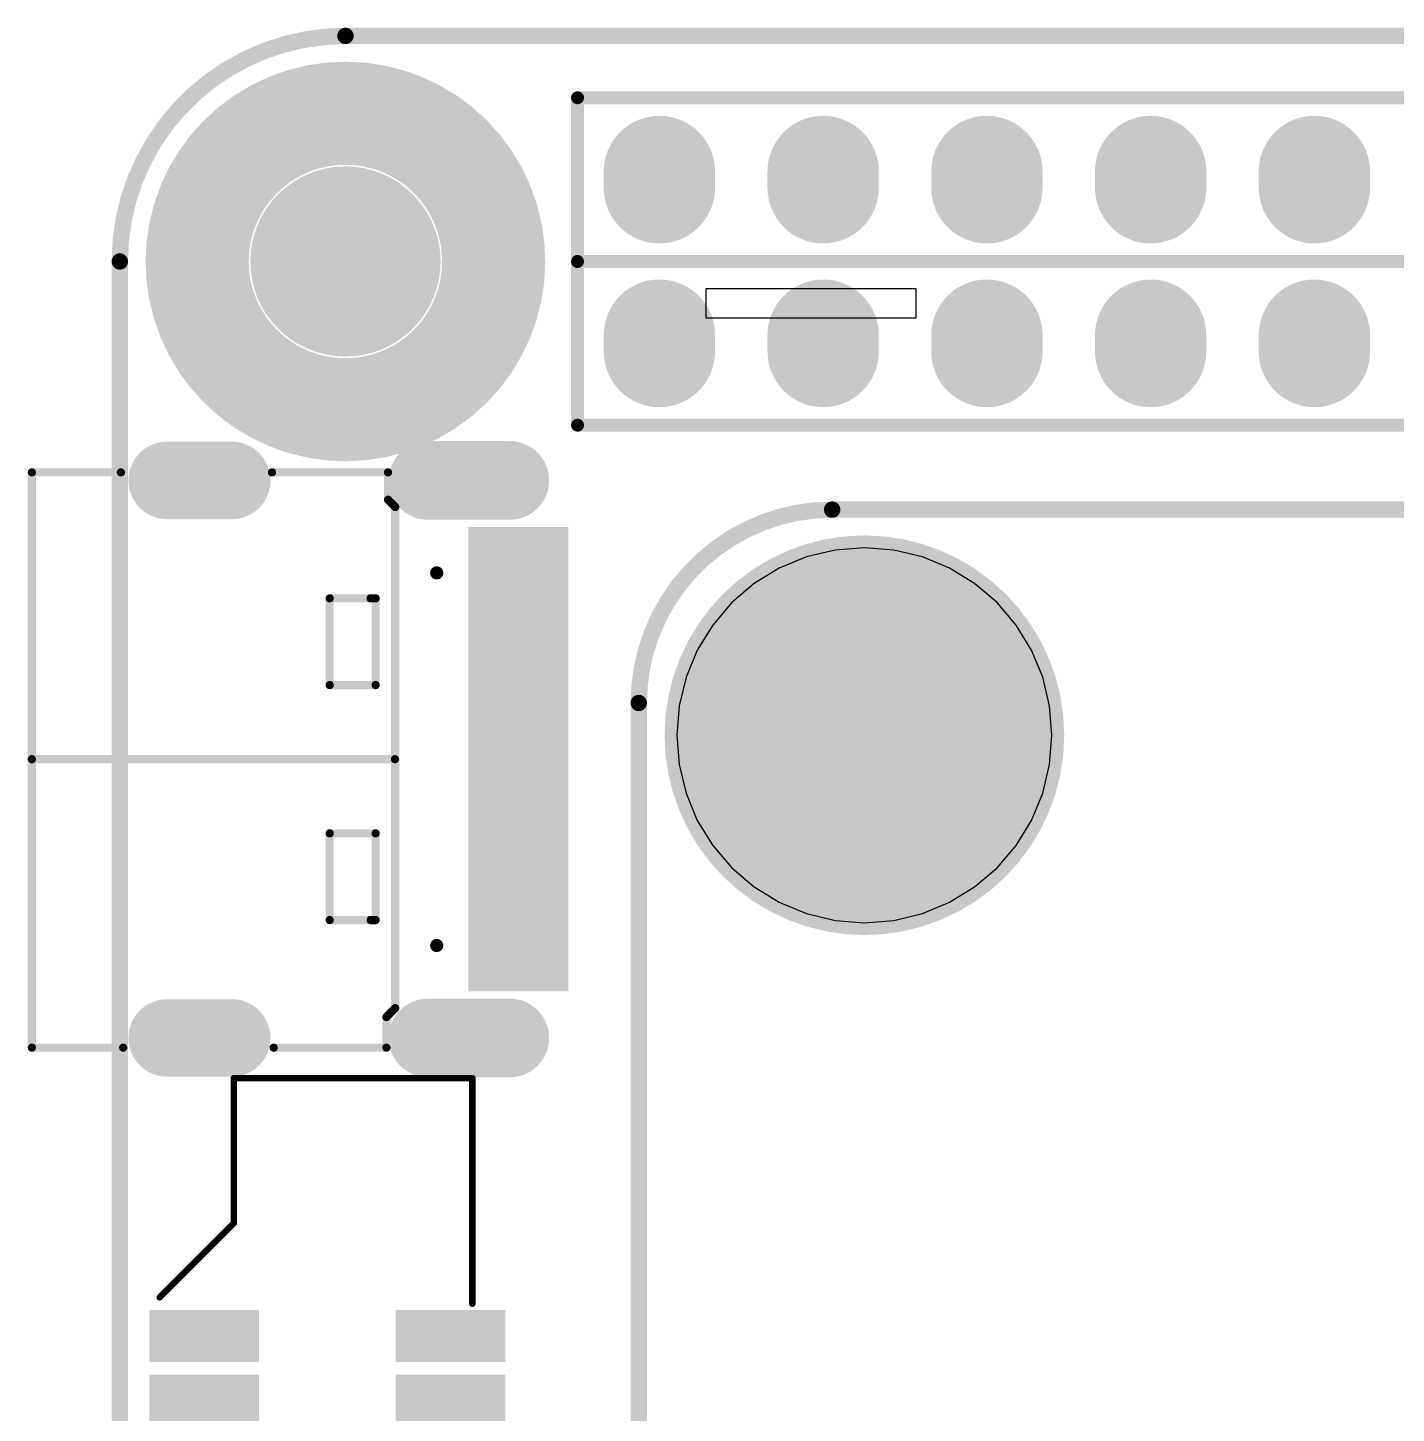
# Model space of a CAD drawing. Header units: millimetres. Extents: x 358.1 to 446.9, y 224.6 to 280.8.
# Drawn here: x 358.11 to 379.33, y 259.31 to 280.81 of the extents above; entities that cross this region are included whole.
import ezdxf

# ---------------------------------------------------------------- set-up
doc = ezdxf.new("R2010")
doc.units = ezdxf.units.MM
for name, color, linetype in [('BottomLayer', 5, 'Continuous'), ('BottomOverlay', 54, 'Continuous'), ('BottomSolder', 6, 'Continuous'), ('KeepOutLayer', 6, 'Continuous'), ('MidLayer1', 16, 'Continuous'), ('MidLayer2', 76, 'Continuous'), ('MidLayer3', 90, 'Continuous'), ('MidLayer4', 156, 'Continuous'), ('MultiLayer', 9, 'Continuous'), ('TopLayer', 1, 'Continuous'), ('TopOverlay', 2, 'Continuous'), ('TopPaste', 8, 'Continuous'), ('TopSolder', 216, 'Continuous')]:
    doc.layers.add(name, color=color, linetype=linetype)

# ---------------------------------------------------------------- blocks, each defined once
blk = doc.blocks.new('FFC1_0_SMT_15P_1')
at = {"layer": 'TopLayer'}
for points in [[(5.7, 1.16), (6.3, 1.16), (5.7, 2.66), (6.3, 2.66)], [(6.7, 1.16), (7.3, 1.16), (6.7, 2.66), (7.3, 2.66)], [(5.7, -2.66), (6.3, -2.66), (5.7, -1.16), (6.3, -1.16)], [(6.7, -2.66), (7.3, -2.66), (6.7, -1.16), (7.3, -1.16)]]:
    blk.add_solid(points, dxfattribs=at)
at = {"layer": 'TopOverlay', "const_width": 0.1}
for points in [[(7.6, 2.6), (8.75, 1.45)], [(8.75, 1.45), (11, 1.45)], [(11, 1.45), (11, -2.25)], [(7.5, -2.25), (11, -2.25)]]:
    blk.add_lwpolyline(points, dxfattribs=at)
at = {"layer": 'TopOverlay', "const_width": 0.05}
for points in [[(7.575, 2.6, 1), (7.625, 2.6, 1)], [(8.725, 1.45, 1), (8.775, 1.45, 1)], [(8.725, 1.45, 1), (8.775, 1.45, 1)], [(10.975, 1.45, 1), (11.025, 1.45, 1)], [(10.975, 1.45, 1), (11.025, 1.45, 1)], [(7.475, -2.25, 1), (7.525, -2.25, 1)], [(10.975, -2.25, 1), (11.025, -2.25, 1)], [(10.975, -2.25, 1), (11.025, -2.25, 1)]]:
    blk.add_lwpolyline(points, format="xyb", close=True, dxfattribs=at)
at = {"layer": 'TopPaste'}
for points in [[(5.7, 1.16), (6.3, 1.16), (5.7, 2.66), (6.3, 2.66)], [(6.7, 1.16), (7.3, 1.16), (6.7, 2.66), (7.3, 2.66)], [(5.7, -2.66), (6.3, -2.66), (5.7, -1.16), (6.3, -1.16)], [(6.7, -2.66), (7.3, -2.66), (6.7, -1.16), (7.3, -1.16)]]:
    blk.add_solid(points, dxfattribs=at)
at = {"layer": 'TopSolder'}
for points in [[(5.598, 1.058), (6.402, 1.058), (5.598, 2.762), (6.402, 2.762)], [(6.598, 1.058), (7.402, 1.058), (6.598, 2.762), (7.402, 2.762)], [(5.598, -2.762), (6.402, -2.762), (5.598, -1.058), (6.402, -1.058)], [(6.598, -2.762), (7.402, -2.762), (6.598, -1.058), (7.402, -1.058)]]:
    blk.add_solid(points, dxfattribs=at)
blk = doc.blocks.new('H______20X2_6')
at = {"layer": 'BottomLayer', "const_width": 1.524}
for points in [[(-1.397, -13.97), (-1.143, -13.97)], [(1.143, -13.97), (1.397, -13.97)], [(-1.397, -16.51), (-1.143, -16.51)], [(1.143, -16.51), (1.397, -16.51)], [(-1.397, -19.05), (-1.143, -19.05)], [(1.143, -19.05), (1.397, -19.05)], [(-1.397, -21.59), (-1.143, -21.59)], [(1.143, -21.59), (1.397, -21.59)], [(-1.397, -24.13), (-1.143, -24.13)], [(1.143, -24.13), (1.397, -24.13)]]:
    blk.add_lwpolyline(points, dxfattribs=at)
at = {"layer": 'BottomLayer', "const_width": 0.762}
for points in [[(-1.778, -13.97, 1), (-1.016, -13.97, 1)], [(-1.524, -13.97, 1), (-0.762, -13.97, 1)], [(0.762, -13.97, 1), (1.524, -13.97, 1)], [(1.016, -13.97, 1), (1.778, -13.97, 1)], [(-1.778, -16.51, 1), (-1.016, -16.51, 1)], [(-1.524, -16.51, 1), (-0.762, -16.51, 1)], [(0.762, -16.51, 1), (1.524, -16.51, 1)], [(1.016, -16.51, 1), (1.778, -16.51, 1)], [(-1.778, -19.05, 1), (-1.016, -19.05, 1)], [(-1.524, -19.05, 1), (-0.762, -19.05, 1)], [(0.762, -19.05, 1), (1.524, -19.05, 1)], [(1.016, -19.05, 1), (1.778, -19.05, 1)], [(-1.778, -21.59, 1), (-1.016, -21.59, 1)], [(-1.524, -21.59, 1), (-0.762, -21.59, 1)], [(0.762, -21.59, 1), (1.524, -21.59, 1)], [(1.016, -21.59, 1), (1.778, -21.59, 1)], [(-1.778, -24.13, 1), (-1.016, -24.13, 1)], [(-1.524, -24.13, 1), (-0.762, -24.13, 1)], [(0.762, -24.13, 1), (1.524, -24.13, 1)], [(1.016, -24.13, 1), (1.778, -24.13, 1)]]:
    blk.add_lwpolyline(points, format="xyb", close=True, dxfattribs=at)
at = {"layer": 'BottomSolder', "const_width": 1.7272}
for points in [[(-1.397, -13.97), (-1.143, -13.97)], [(1.143, -13.97), (1.397, -13.97)], [(-1.397, -16.51), (-1.143, -16.51)], [(1.143, -16.51), (1.397, -16.51)], [(-1.397, -19.05), (-1.143, -19.05)], [(1.143, -19.05), (1.397, -19.05)], [(-1.397, -21.59), (-1.143, -21.59)], [(1.143, -21.59), (1.397, -21.59)], [(-1.397, -24.13), (-1.143, -24.13)], [(1.143, -24.13), (1.397, -24.13)]]:
    blk.add_lwpolyline(points, dxfattribs=at)
at = {"layer": 'BottomSolder', "const_width": 0.8636}
for points in [[(-1.8288, -13.97, 1), (-0.9652, -13.97, 1)], [(-1.5748, -13.97, 1), (-0.7112, -13.97, 1)], [(0.7112, -13.97, 1), (1.5748, -13.97, 1)], [(0.9652, -13.97, 1), (1.8288, -13.97, 1)], [(-1.8288, -16.51, 1), (-0.9652, -16.51, 1)], [(-1.5748, -16.51, 1), (-0.7112, -16.51, 1)], [(0.7112, -16.51, 1), (1.5748, -16.51, 1)], [(0.9652, -16.51, 1), (1.8288, -16.51, 1)], [(-1.8288, -19.05, 1), (-0.9652, -19.05, 1)], [(-1.5748, -19.05, 1), (-0.7112, -19.05, 1)], [(0.7112, -19.05, 1), (1.5748, -19.05, 1)], [(0.9652, -19.05, 1), (1.8288, -19.05, 1)], [(-1.8288, -21.59, 1), (-0.9652, -21.59, 1)], [(-1.5748, -21.59, 1), (-0.7112, -21.59, 1)], [(0.7112, -21.59, 1), (1.5748, -21.59, 1)], [(0.9652, -21.59, 1), (1.8288, -21.59, 1)], [(-1.8288, -24.13, 1), (-0.9652, -24.13, 1)], [(-1.5748, -24.13, 1), (-0.7112, -24.13, 1)], [(0.7112, -24.13, 1), (1.5748, -24.13, 1)], [(0.9652, -24.13, 1), (1.8288, -24.13, 1)]]:
    blk.add_lwpolyline(points, format="xyb", close=True, dxfattribs=at)
at = {"layer": 'MidLayer1', "const_width": 1.524}
for points in [[(-1.397, -13.97), (-1.143, -13.97)], [(1.143, -13.97), (1.397, -13.97)], [(-1.397, -16.51), (-1.143, -16.51)], [(1.143, -16.51), (1.397, -16.51)], [(-1.397, -19.05), (-1.143, -19.05)], [(1.143, -19.05), (1.397, -19.05)], [(-1.397, -21.59), (-1.143, -21.59)], [(1.143, -21.59), (1.397, -21.59)], [(-1.397, -24.13), (-1.143, -24.13)], [(1.143, -24.13), (1.397, -24.13)]]:
    blk.add_lwpolyline(points, dxfattribs=at)
at = {"layer": 'MidLayer1', "const_width": 0.762}
for points in [[(-1.778, -13.97, 1), (-1.016, -13.97, 1)], [(-1.524, -13.97, 1), (-0.762, -13.97, 1)], [(0.762, -13.97, 1), (1.524, -13.97, 1)], [(1.016, -13.97, 1), (1.778, -13.97, 1)], [(-1.778, -16.51, 1), (-1.016, -16.51, 1)], [(-1.524, -16.51, 1), (-0.762, -16.51, 1)], [(0.762, -16.51, 1), (1.524, -16.51, 1)], [(1.016, -16.51, 1), (1.778, -16.51, 1)], [(-1.778, -19.05, 1), (-1.016, -19.05, 1)], [(-1.524, -19.05, 1), (-0.762, -19.05, 1)], [(0.762, -19.05, 1), (1.524, -19.05, 1)], [(1.016, -19.05, 1), (1.778, -19.05, 1)], [(-1.778, -21.59, 1), (-1.016, -21.59, 1)], [(-1.524, -21.59, 1), (-0.762, -21.59, 1)], [(0.762, -21.59, 1), (1.524, -21.59, 1)], [(1.016, -21.59, 1), (1.778, -21.59, 1)], [(-1.778, -24.13, 1), (-1.016, -24.13, 1)], [(-1.524, -24.13, 1), (-0.762, -24.13, 1)], [(0.762, -24.13, 1), (1.524, -24.13, 1)], [(1.016, -24.13, 1), (1.778, -24.13, 1)]]:
    blk.add_lwpolyline(points, format="xyb", close=True, dxfattribs=at)
at = {"layer": 'MidLayer2', "const_width": 1.524}
for points in [[(-1.397, -13.97), (-1.143, -13.97)], [(1.143, -13.97), (1.397, -13.97)], [(-1.397, -16.51), (-1.143, -16.51)], [(1.143, -16.51), (1.397, -16.51)], [(-1.397, -19.05), (-1.143, -19.05)], [(1.143, -19.05), (1.397, -19.05)], [(-1.397, -21.59), (-1.143, -21.59)], [(1.143, -21.59), (1.397, -21.59)], [(-1.397, -24.13), (-1.143, -24.13)], [(1.143, -24.13), (1.397, -24.13)]]:
    blk.add_lwpolyline(points, dxfattribs=at)
at = {"layer": 'MidLayer2', "const_width": 0.762}
for points in [[(-1.778, -13.97, 1), (-1.016, -13.97, 1)], [(-1.524, -13.97, 1), (-0.762, -13.97, 1)], [(0.762, -13.97, 1), (1.524, -13.97, 1)], [(1.016, -13.97, 1), (1.778, -13.97, 1)], [(-1.778, -16.51, 1), (-1.016, -16.51, 1)], [(-1.524, -16.51, 1), (-0.762, -16.51, 1)], [(0.762, -16.51, 1), (1.524, -16.51, 1)], [(1.016, -16.51, 1), (1.778, -16.51, 1)], [(-1.778, -19.05, 1), (-1.016, -19.05, 1)], [(-1.524, -19.05, 1), (-0.762, -19.05, 1)], [(0.762, -19.05, 1), (1.524, -19.05, 1)], [(1.016, -19.05, 1), (1.778, -19.05, 1)], [(-1.778, -21.59, 1), (-1.016, -21.59, 1)], [(-1.524, -21.59, 1), (-0.762, -21.59, 1)], [(0.762, -21.59, 1), (1.524, -21.59, 1)], [(1.016, -21.59, 1), (1.778, -21.59, 1)], [(-1.778, -24.13, 1), (-1.016, -24.13, 1)], [(-1.524, -24.13, 1), (-0.762, -24.13, 1)], [(0.762, -24.13, 1), (1.524, -24.13, 1)], [(1.016, -24.13, 1), (1.778, -24.13, 1)]]:
    blk.add_lwpolyline(points, format="xyb", close=True, dxfattribs=at)
at = {"layer": 'MidLayer3', "const_width": 1.524}
for points in [[(-1.397, -13.97), (-1.143, -13.97)], [(1.143, -13.97), (1.397, -13.97)], [(-1.397, -16.51), (-1.143, -16.51)], [(1.143, -16.51), (1.397, -16.51)], [(-1.397, -19.05), (-1.143, -19.05)], [(1.143, -19.05), (1.397, -19.05)], [(-1.397, -21.59), (-1.143, -21.59)], [(1.143, -21.59), (1.397, -21.59)], [(-1.397, -24.13), (-1.143, -24.13)], [(1.143, -24.13), (1.397, -24.13)]]:
    blk.add_lwpolyline(points, dxfattribs=at)
at = {"layer": 'MidLayer3', "const_width": 0.762}
for points in [[(-1.778, -13.97, 1), (-1.016, -13.97, 1)], [(-1.524, -13.97, 1), (-0.762, -13.97, 1)], [(0.762, -13.97, 1), (1.524, -13.97, 1)], [(1.016, -13.97, 1), (1.778, -13.97, 1)], [(-1.778, -16.51, 1), (-1.016, -16.51, 1)], [(-1.524, -16.51, 1), (-0.762, -16.51, 1)], [(0.762, -16.51, 1), (1.524, -16.51, 1)], [(1.016, -16.51, 1), (1.778, -16.51, 1)], [(-1.778, -19.05, 1), (-1.016, -19.05, 1)], [(-1.524, -19.05, 1), (-0.762, -19.05, 1)], [(0.762, -19.05, 1), (1.524, -19.05, 1)], [(1.016, -19.05, 1), (1.778, -19.05, 1)], [(-1.778, -21.59, 1), (-1.016, -21.59, 1)], [(-1.524, -21.59, 1), (-0.762, -21.59, 1)], [(0.762, -21.59, 1), (1.524, -21.59, 1)], [(1.016, -21.59, 1), (1.778, -21.59, 1)], [(-1.778, -24.13, 1), (-1.016, -24.13, 1)], [(-1.524, -24.13, 1), (-0.762, -24.13, 1)], [(0.762, -24.13, 1), (1.524, -24.13, 1)], [(1.016, -24.13, 1), (1.778, -24.13, 1)]]:
    blk.add_lwpolyline(points, format="xyb", close=True, dxfattribs=at)
at = {"layer": 'MidLayer4', "const_width": 1.524}
for points in [[(-1.397, -13.97), (-1.143, -13.97)], [(1.143, -13.97), (1.397, -13.97)], [(-1.397, -16.51), (-1.143, -16.51)], [(1.143, -16.51), (1.397, -16.51)], [(-1.397, -19.05), (-1.143, -19.05)], [(1.143, -19.05), (1.397, -19.05)], [(-1.397, -21.59), (-1.143, -21.59)], [(1.143, -21.59), (1.397, -21.59)], [(-1.397, -24.13), (-1.143, -24.13)], [(1.143, -24.13), (1.397, -24.13)]]:
    blk.add_lwpolyline(points, dxfattribs=at)
at = {"layer": 'MidLayer4', "const_width": 0.762}
for points in [[(-1.778, -13.97, 1), (-1.016, -13.97, 1)], [(-1.524, -13.97, 1), (-0.762, -13.97, 1)], [(0.762, -13.97, 1), (1.524, -13.97, 1)], [(1.016, -13.97, 1), (1.778, -13.97, 1)], [(-1.778, -16.51, 1), (-1.016, -16.51, 1)], [(-1.524, -16.51, 1), (-0.762, -16.51, 1)], [(0.762, -16.51, 1), (1.524, -16.51, 1)], [(1.016, -16.51, 1), (1.778, -16.51, 1)], [(-1.778, -19.05, 1), (-1.016, -19.05, 1)], [(-1.524, -19.05, 1), (-0.762, -19.05, 1)], [(0.762, -19.05, 1), (1.524, -19.05, 1)], [(1.016, -19.05, 1), (1.778, -19.05, 1)], [(-1.778, -21.59, 1), (-1.016, -21.59, 1)], [(-1.524, -21.59, 1), (-0.762, -21.59, 1)], [(0.762, -21.59, 1), (1.524, -21.59, 1)], [(1.016, -21.59, 1), (1.778, -21.59, 1)], [(-1.778, -24.13, 1), (-1.016, -24.13, 1)], [(-1.524, -24.13, 1), (-0.762, -24.13, 1)], [(0.762, -24.13, 1), (1.524, -24.13, 1)], [(1.016, -24.13, 1), (1.778, -24.13, 1)]]:
    blk.add_lwpolyline(points, format="xyb", close=True, dxfattribs=at)
at = {"layer": 'MultiLayer', "const_width": 1.524}
for points in [[(-1.397, -13.97), (-1.143, -13.97)], [(1.143, -13.97), (1.397, -13.97)], [(-1.397, -16.51), (-1.143, -16.51)], [(1.143, -16.51), (1.397, -16.51)], [(-1.397, -19.05), (-1.143, -19.05)], [(1.143, -19.05), (1.397, -19.05)], [(-1.397, -21.59), (-1.143, -21.59)], [(1.143, -21.59), (1.397, -21.59)], [(-1.397, -24.13), (-1.143, -24.13)], [(1.143, -24.13), (1.397, -24.13)]]:
    blk.add_lwpolyline(points, dxfattribs=at)
at = {"layer": 'MultiLayer', "const_width": 0.762}
for points in [[(-1.778, -13.97, 1), (-1.016, -13.97, 1)], [(-1.524, -13.97, 1), (-0.762, -13.97, 1)], [(0.762, -13.97, 1), (1.524, -13.97, 1)], [(1.016, -13.97, 1), (1.778, -13.97, 1)], [(-1.778, -16.51, 1), (-1.016, -16.51, 1)], [(-1.524, -16.51, 1), (-0.762, -16.51, 1)], [(0.762, -16.51, 1), (1.524, -16.51, 1)], [(1.016, -16.51, 1), (1.778, -16.51, 1)], [(-1.778, -19.05, 1), (-1.016, -19.05, 1)], [(-1.524, -19.05, 1), (-0.762, -19.05, 1)], [(0.762, -19.05, 1), (1.524, -19.05, 1)], [(1.016, -19.05, 1), (1.778, -19.05, 1)], [(-1.778, -21.59, 1), (-1.016, -21.59, 1)], [(-1.524, -21.59, 1), (-0.762, -21.59, 1)], [(0.762, -21.59, 1), (1.524, -21.59, 1)], [(1.016, -21.59, 1), (1.778, -21.59, 1)], [(-1.778, -24.13, 1), (-1.016, -24.13, 1)], [(-1.524, -24.13, 1), (-0.762, -24.13, 1)], [(0.762, -24.13, 1), (1.524, -24.13, 1)], [(1.016, -24.13, 1), (1.778, -24.13, 1)]]:
    blk.add_lwpolyline(points, format="xyb", close=True, dxfattribs=at)
at = {"layer": 'TopLayer', "const_width": 1.524}
for points in [[(-1.397, -13.97), (-1.143, -13.97)], [(1.143, -13.97), (1.397, -13.97)], [(-1.397, -16.51), (-1.143, -16.51)], [(1.143, -16.51), (1.397, -16.51)], [(-1.397, -19.05), (-1.143, -19.05)], [(1.143, -19.05), (1.397, -19.05)], [(-1.397, -21.59), (-1.143, -21.59)], [(1.143, -21.59), (1.397, -21.59)], [(-1.397, -24.13), (-1.143, -24.13)], [(1.143, -24.13), (1.397, -24.13)]]:
    blk.add_lwpolyline(points, dxfattribs=at)
at = {"layer": 'TopLayer', "const_width": 0.762}
for points in [[(-1.778, -13.97, 1), (-1.016, -13.97, 1)], [(-1.524, -13.97, 1), (-0.762, -13.97, 1)], [(0.762, -13.97, 1), (1.524, -13.97, 1)], [(1.016, -13.97, 1), (1.778, -13.97, 1)], [(-1.778, -16.51, 1), (-1.016, -16.51, 1)], [(-1.524, -16.51, 1), (-0.762, -16.51, 1)], [(0.762, -16.51, 1), (1.524, -16.51, 1)], [(1.016, -16.51, 1), (1.778, -16.51, 1)], [(-1.778, -19.05, 1), (-1.016, -19.05, 1)], [(-1.524, -19.05, 1), (-0.762, -19.05, 1)], [(0.762, -19.05, 1), (1.524, -19.05, 1)], [(1.016, -19.05, 1), (1.778, -19.05, 1)], [(-1.778, -21.59, 1), (-1.016, -21.59, 1)], [(-1.524, -21.59, 1), (-0.762, -21.59, 1)], [(0.762, -21.59, 1), (1.524, -21.59, 1)], [(1.016, -21.59, 1), (1.778, -21.59, 1)], [(-1.778, -24.13, 1), (-1.016, -24.13, 1)], [(-1.524, -24.13, 1), (-0.762, -24.13, 1)], [(0.762, -24.13, 1), (1.524, -24.13, 1)], [(1.016, -24.13, 1), (1.778, -24.13, 1)]]:
    blk.add_lwpolyline(points, format="xyb", close=True, dxfattribs=at)
at = {"layer": 'TopOverlay', "const_width": 0.2}
for points in [[(-2.54, 25.4), (-2.54, -25.4)], [(0, 25.4), (0, -25.4)], [(2.54, 25.4), (2.54, -25.4)], [(-2.54, -25.4), (0, -25.4)], [(0, -25.4), (2.54, -25.4)]]:
    blk.add_lwpolyline(points, dxfattribs=at)
at = {"layer": 'TopOverlay', "const_width": 0.1}
for points in [[(-2.59, -25.4, 1), (-2.49, -25.4, 1)], [(-2.59, -25.4, 1), (-2.49, -25.4, 1)], [(-0.05, -25.4, 1), (0.05, -25.4, 1)], [(-0.05, -25.4, 1), (0.05, -25.4, 1)], [(-0.05, -25.4, 1), (0.05, -25.4, 1)], [(2.49, -25.4, 1), (2.59, -25.4, 1)], [(2.49, -25.4, 1), (2.59, -25.4, 1)]]:
    blk.add_lwpolyline(points, format="xyb", close=True, dxfattribs=at)
at = {"layer": 'TopSolder', "const_width": 1.7272}
for points in [[(-1.397, -13.97), (-1.143, -13.97)], [(1.143, -13.97), (1.397, -13.97)], [(-1.397, -16.51), (-1.143, -16.51)], [(1.143, -16.51), (1.397, -16.51)], [(-1.397, -19.05), (-1.143, -19.05)], [(1.143, -19.05), (1.397, -19.05)], [(-1.397, -21.59), (-1.143, -21.59)], [(1.143, -21.59), (1.397, -21.59)], [(-1.397, -24.13), (-1.143, -24.13)], [(1.143, -24.13), (1.397, -24.13)]]:
    blk.add_lwpolyline(points, dxfattribs=at)
at = {"layer": 'TopSolder', "const_width": 0.8636}
for points in [[(-1.8288, -13.97, 1), (-0.9652, -13.97, 1)], [(-1.5748, -13.97, 1), (-0.7112, -13.97, 1)], [(0.7112, -13.97, 1), (1.5748, -13.97, 1)], [(0.9652, -13.97, 1), (1.8288, -13.97, 1)], [(-1.8288, -16.51, 1), (-0.9652, -16.51, 1)], [(-1.5748, -16.51, 1), (-0.7112, -16.51, 1)], [(0.7112, -16.51, 1), (1.5748, -16.51, 1)], [(0.9652, -16.51, 1), (1.8288, -16.51, 1)], [(-1.8288, -19.05, 1), (-0.9652, -19.05, 1)], [(-1.5748, -19.05, 1), (-0.7112, -19.05, 1)], [(0.7112, -19.05, 1), (1.5748, -19.05, 1)], [(0.9652, -19.05, 1), (1.8288, -19.05, 1)], [(-1.8288, -21.59, 1), (-0.9652, -21.59, 1)], [(-1.5748, -21.59, 1), (-0.7112, -21.59, 1)], [(0.7112, -21.59, 1), (1.5748, -21.59, 1)], [(0.9652, -21.59, 1), (1.8288, -21.59, 1)], [(-1.8288, -24.13, 1), (-0.9652, -24.13, 1)], [(-1.5748, -24.13, 1), (-0.7112, -24.13, 1)], [(0.7112, -24.13, 1), (1.5748, -24.13, 1)], [(0.9652, -24.13, 1), (1.8288, -24.13, 1)]]:
    blk.add_lwpolyline(points, format="xyb", close=True, dxfattribs=at)
blk = doc.blocks.new('USB_TYPE_C_16PIN_A_7')
at = {"layer": 'BottomLayer'}
for points, const_width in [([(-4.325, 2.342), (-4.325, 1.072)], 1.016), ([(4.325, 2.342), (4.325, 1.072)], 1.016), ([(-4.325, -1.972), (-4.325, -2.972)], 1), ([(4.325, -1.972), (4.325, -2.972)], 1)]:
    blk.add_lwpolyline(points, dxfattribs=dict(at, const_width=const_width))
for points, const_width in [([(-4.579, 2.342, 1), (-4.071, 2.342, 1)], 0.508), ([(4.071, 2.342, 1), (4.579, 2.342, 1)], 0.508), ([(-4.579, 1.072, 1), (-4.071, 1.072, 1)], 0.508), ([(4.071, 1.072, 1), (4.579, 1.072, 1)], 0.508), ([(-4.575, -1.972, 1), (-4.075, -1.972, 1)], 0.5), ([(4.075, -1.972, 1), (4.575, -1.972, 1)], 0.5), ([(-4.575, -2.972, 1), (-4.075, -2.972, 1)], 0.5), ([(4.075, -2.972, 1), (4.575, -2.972, 1)], 0.5)]:
    blk.add_lwpolyline(points, format="xyb", close=True, dxfattribs=dict(at, const_width=const_width))
at = {"layer": 'BottomSolder'}
for points, const_width in [([(-4.325, 2.342), (-4.325, 1.072)], 1.219), ([(4.325, 2.342), (4.325, 1.072)], 1.219), ([(-4.325, -1.972), (-4.325, -2.972)], 1.203), ([(4.325, -1.972), (4.325, -2.972)], 1.203)]:
    blk.add_lwpolyline(points, dxfattribs=dict(at, const_width=const_width))
for points, const_width in [([(-4.63, 2.342, 1), (-4.02, 2.342, 1)], 0.61), ([(4.02, 2.342, 1), (4.63, 2.342, 1)], 0.61), ([(-4.63, 1.072, 1), (-4.02, 1.072, 1)], 0.61), ([(4.02, 1.072, 1), (4.63, 1.072, 1)], 0.61), ([(-2.941, 1.208, 1), (-2.839, 1.208, 1)], 0.102), ([(2.839, 1.208, 1), (2.941, 1.208, 1)], 0.102), ([(-4.626, -1.972, 1), (-4.024, -1.972, 1)], 0.602), ([(4.024, -1.972, 1), (4.626, -1.972, 1)], 0.602), ([(-4.626, -2.972, 1), (-4.024, -2.972, 1)], 0.602), ([(4.024, -2.972, 1), (4.626, -2.972, 1)], 0.602)]:
    blk.add_lwpolyline(points, format="xyb", close=True, dxfattribs=dict(at, const_width=const_width))
at = {"layer": 'MidLayer1'}
for points, const_width in [([(-4.325, 2.342), (-4.325, 1.072)], 1.016), ([(4.325, 2.342), (4.325, 1.072)], 1.016), ([(-4.325, -1.972), (-4.325, -2.972)], 1), ([(4.325, -1.972), (4.325, -2.972)], 1)]:
    blk.add_lwpolyline(points, dxfattribs=dict(at, const_width=const_width))
for points, const_width in [([(-4.579, 2.342, 1), (-4.071, 2.342, 1)], 0.508), ([(4.071, 2.342, 1), (4.579, 2.342, 1)], 0.508), ([(-4.579, 1.072, 1), (-4.071, 1.072, 1)], 0.508), ([(4.071, 1.072, 1), (4.579, 1.072, 1)], 0.508), ([(-4.575, -1.972, 1), (-4.075, -1.972, 1)], 0.5), ([(4.075, -1.972, 1), (4.575, -1.972, 1)], 0.5), ([(-4.575, -2.972, 1), (-4.075, -2.972, 1)], 0.5), ([(4.075, -2.972, 1), (4.575, -2.972, 1)], 0.5)]:
    blk.add_lwpolyline(points, format="xyb", close=True, dxfattribs=dict(at, const_width=const_width))
at = {"layer": 'MidLayer2'}
for points, const_width in [([(-4.325, 2.342), (-4.325, 1.072)], 1.016), ([(4.325, 2.342), (4.325, 1.072)], 1.016), ([(-4.325, -1.972), (-4.325, -2.972)], 1), ([(4.325, -1.972), (4.325, -2.972)], 1)]:
    blk.add_lwpolyline(points, dxfattribs=dict(at, const_width=const_width))
for points, const_width in [([(-4.579, 2.342, 1), (-4.071, 2.342, 1)], 0.508), ([(4.071, 2.342, 1), (4.579, 2.342, 1)], 0.508), ([(-4.579, 1.072, 1), (-4.071, 1.072, 1)], 0.508), ([(4.071, 1.072, 1), (4.579, 1.072, 1)], 0.508), ([(-4.575, -1.972, 1), (-4.075, -1.972, 1)], 0.5), ([(4.075, -1.972, 1), (4.575, -1.972, 1)], 0.5), ([(-4.575, -2.972, 1), (-4.075, -2.972, 1)], 0.5), ([(4.075, -2.972, 1), (4.575, -2.972, 1)], 0.5)]:
    blk.add_lwpolyline(points, format="xyb", close=True, dxfattribs=dict(at, const_width=const_width))
at = {"layer": 'MidLayer3'}
for points, const_width in [([(-4.325, 2.342), (-4.325, 1.072)], 1.016), ([(4.325, 2.342), (4.325, 1.072)], 1.016), ([(-4.325, -1.972), (-4.325, -2.972)], 1), ([(4.325, -1.972), (4.325, -2.972)], 1)]:
    blk.add_lwpolyline(points, dxfattribs=dict(at, const_width=const_width))
for points, const_width in [([(-4.579, 2.342, 1), (-4.071, 2.342, 1)], 0.508), ([(4.071, 2.342, 1), (4.579, 2.342, 1)], 0.508), ([(-4.579, 1.072, 1), (-4.071, 1.072, 1)], 0.508), ([(4.071, 1.072, 1), (4.579, 1.072, 1)], 0.508), ([(-4.575, -1.972, 1), (-4.075, -1.972, 1)], 0.5), ([(4.075, -1.972, 1), (4.575, -1.972, 1)], 0.5), ([(-4.575, -2.972, 1), (-4.075, -2.972, 1)], 0.5), ([(4.075, -2.972, 1), (4.575, -2.972, 1)], 0.5)]:
    blk.add_lwpolyline(points, format="xyb", close=True, dxfattribs=dict(at, const_width=const_width))
at = {"layer": 'MidLayer4'}
for points, const_width in [([(-4.325, 2.342), (-4.325, 1.072)], 1.016), ([(4.325, 2.342), (4.325, 1.072)], 1.016), ([(-4.325, -1.972), (-4.325, -2.972)], 1), ([(4.325, -1.972), (4.325, -2.972)], 1)]:
    blk.add_lwpolyline(points, dxfattribs=dict(at, const_width=const_width))
for points, const_width in [([(-4.579, 2.342, 1), (-4.071, 2.342, 1)], 0.508), ([(4.071, 2.342, 1), (4.579, 2.342, 1)], 0.508), ([(-4.579, 1.072, 1), (-4.071, 1.072, 1)], 0.508), ([(4.071, 1.072, 1), (4.579, 1.072, 1)], 0.508), ([(-4.575, -1.972, 1), (-4.075, -1.972, 1)], 0.5), ([(4.075, -1.972, 1), (4.575, -1.972, 1)], 0.5), ([(-4.575, -2.972, 1), (-4.075, -2.972, 1)], 0.5), ([(4.075, -2.972, 1), (4.575, -2.972, 1)], 0.5)]:
    blk.add_lwpolyline(points, format="xyb", close=True, dxfattribs=dict(at, const_width=const_width))
at = {"layer": 'MultiLayer'}
for points, const_width in [([(-4.325, 2.342), (-4.325, 1.072)], 1.016), ([(4.325, 2.342), (4.325, 1.072)], 1.016), ([(-4.325, -1.972), (-4.325, -2.972)], 1), ([(4.325, -1.972), (4.325, -2.972)], 1)]:
    blk.add_lwpolyline(points, dxfattribs=dict(at, const_width=const_width))
for points, const_width in [([(-4.579, 2.342, 1), (-4.071, 2.342, 1)], 0.508), ([(4.071, 2.342, 1), (4.579, 2.342, 1)], 0.508), ([(-4.579, 1.072, 1), (-4.071, 1.072, 1)], 0.508), ([(4.071, 1.072, 1), (4.579, 1.072, 1)], 0.508), ([(-4.575, -1.972, 1), (-4.075, -1.972, 1)], 0.5), ([(4.075, -1.972, 1), (4.575, -1.972, 1)], 0.5), ([(-4.575, -2.972, 1), (-4.075, -2.972, 1)], 0.5), ([(4.075, -2.972, 1), (4.575, -2.972, 1)], 0.5)]:
    blk.add_lwpolyline(points, format="xyb", close=True, dxfattribs=dict(at, const_width=const_width))
at = {"layer": 'TopLayer'}
for points, const_width in [([(-4.325, 2.342), (-4.325, 1.072)], 1.016), ([(4.325, 2.342), (4.325, 1.072)], 1.016), ([(-4.325, -1.972), (-4.325, -2.972)], 1), ([(4.325, -1.972), (4.325, -2.972)], 1)]:
    blk.add_lwpolyline(points, dxfattribs=dict(at, const_width=const_width))
for points, const_width in [([(-4.579, 2.342, 1), (-4.071, 2.342, 1)], 0.508), ([(4.071, 2.342, 1), (4.579, 2.342, 1)], 0.508), ([(-4.579, 1.072, 1), (-4.071, 1.072, 1)], 0.508), ([(4.071, 1.072, 1), (4.579, 1.072, 1)], 0.508), ([(-4.575, -1.972, 1), (-4.075, -1.972, 1)], 0.5), ([(4.075, -1.972, 1), (4.575, -1.972, 1)], 0.5), ([(-4.575, -2.972, 1), (-4.075, -2.972, 1)], 0.5), ([(4.075, -2.972, 1), (4.575, -2.972, 1)], 0.5)]:
    blk.add_lwpolyline(points, format="xyb", close=True, dxfattribs=dict(at, const_width=const_width))
for points in [[(-2.9, 3.147), (-3.5, 3.147), (-2.9, 1.797), (-3.5, 1.797)], [(-2.1, 3.147), (-2.7, 3.147), (-2.1, 1.797), (-2.7, 1.797)], [(-1.9, 1.797), (-1.6, 1.797), (-1.9, 3.147), (-1.6, 3.147)], [(-1.4, 1.797), (-1.1, 1.797), (-1.4, 3.147), (-1.1, 3.147)], [(-0.9, 1.797), (-0.6, 1.797), (-0.9, 3.147), (-0.6, 3.147)], [(-0.1, 3.147), (-0.4, 3.147), (-0.1, 1.797), (-0.4, 1.797)], [(0.4, 3.147), (0.1, 3.147), (0.4, 1.797), (0.1, 1.797)], [(0.9, 3.147), (0.6, 3.147), (0.9, 1.797), (0.6, 1.797)], [(1.4, 3.147), (1.1, 3.147), (1.4, 1.797), (1.1, 1.797)], [(1.9, 3.147), (1.6, 3.147), (1.9, 1.797), (1.6, 1.797)], [(2.1, 1.797), (2.7, 1.797), (2.1, 3.147), (2.7, 3.147)], [(2.9, 1.797), (3.5, 1.797), (2.9, 3.147), (3.5, 3.147)]]:
    blk.add_solid(points, dxfattribs=at)
at = {"layer": 'TopOverlay', "const_width": 0.127}
for points in [[(-4.45, -1.347), (-4.45, 0.453)], [(-4.025, 0.453), (-4.45, 0.453)], [(-4.025, 0.453), (-3.913, 0.564)], [(3.863, 0.564), (-3.913, 0.564)], [(0, -5.072), (0, 0.56)], [(4, 0.428), (3.863, 0.564)], [(4.475, 0.428), (4, 0.428)], [(4.475, -1.322), (4.475, 0.428)], [(-2.496, 0.183), (-2.496, 0.26)], [(-1.15, 0.26), (-2.496, 0.26)], [(-2.496, -0.452), (-2.496, 0.234)], [(-1.15, -0.452), (-1.15, 0.26)], [(2.496, 0.26), (1.15, 0.26)], [(1.15, -0.452), (1.15, 0.26)], [(2.496, 0.183), (2.496, 0.26)], [(2.496, -0.452), (2.496, 0.234)], [(-1.15, -0.452), (-2.496, -0.452)], [(2.496, -0.452), (1.15, -0.452)], [(-4.45, -5.072), (-4.45, -3.691)], [(4.475, -5.072), (4.475, -3.655)], [(4.475, -5.072), (-4.45, -5.072)]]:
    blk.add_lwpolyline(points, dxfattribs=at)
at = {"layer": 'TopOverlay', "const_width": 0.0635}
for points in [[(-4.482, 0.453, 1), (-4.418, 0.453, 1)], [(-4.482, 0.453, 1), (-4.418, 0.453, 1)], [(-4.057, 0.453, 1), (-3.993, 0.453, 1)], [(-4.057, 0.453, 1), (-3.993, 0.453, 1)], [(-3.945, 0.564, 1), (-3.881, 0.564, 1)], [(-3.945, 0.564, 1), (-3.881, 0.564, 1)], [(-0.032, 0.56, 1), (0.032, 0.56, 1)], [(3.831, 0.564, 1), (3.895, 0.564, 1)], [(3.831, 0.564, 1), (3.895, 0.564, 1)], [(3.968, 0.428, 1), (4.032, 0.428, 1)], [(3.968, 0.428, 1), (4.032, 0.428, 1)], [(4.443, 0.428, 1), (4.507, 0.428, 1)], [(4.443, 0.428, 1), (4.507, 0.428, 1)], [(-2.528, 0.26, 1), (-2.464, 0.26, 1)], [(-2.528, 0.26, 1), (-2.464, 0.26, 1)], [(-2.528, 0.234, 1), (-2.464, 0.234, 1)], [(-2.528, 0.183, 1), (-2.464, 0.183, 1)], [(-1.182, 0.26, 1), (-1.118, 0.26, 1)], [(-1.182, 0.26, 1), (-1.118, 0.26, 1)], [(1.118, 0.26, 1), (1.182, 0.26, 1)], [(1.118, 0.26, 1), (1.182, 0.26, 1)], [(2.464, 0.26, 1), (2.528, 0.26, 1)], [(2.464, 0.26, 1), (2.528, 0.26, 1)], [(2.464, 0.234, 1), (2.528, 0.234, 1)], [(2.464, 0.183, 1), (2.528, 0.183, 1)], [(-2.528, -0.452, 1), (-2.464, -0.452, 1)], [(-2.528, -0.452, 1), (-2.464, -0.452, 1)], [(-1.182, -0.452, 1), (-1.118, -0.452, 1)], [(-1.182, -0.452, 1), (-1.118, -0.452, 1)], [(1.118, -0.452, 1), (1.182, -0.452, 1)], [(1.118, -0.452, 1), (1.182, -0.452, 1)], [(2.464, -0.452, 1), (2.528, -0.452, 1)], [(2.464, -0.452, 1), (2.528, -0.452, 1)], [(-4.482, -1.347, 1), (-4.418, -1.347, 1)], [(4.443, -1.322, 1), (4.507, -1.322, 1)], [(-4.482, -3.691, 1), (-4.418, -3.691, 1)], [(4.443, -3.655, 1), (4.507, -3.655, 1)], [(-4.482, -5.072, 1), (-4.418, -5.072, 1)], [(-4.482, -5.072, 1), (-4.418, -5.072, 1)], [(-0.032, -5.072, 1), (0.032, -5.072, 1)], [(4.443, -5.072, 1), (4.507, -5.072, 1)], [(4.443, -5.072, 1), (4.507, -5.072, 1)]]:
    blk.add_lwpolyline(points, format="xyb", close=True, dxfattribs=at)
at = {"layer": 'TopPaste'}
for points in [[(-2.9, 3.147), (-3.5, 3.147), (-2.9, 1.797), (-3.5, 1.797)], [(-2.1, 3.147), (-2.7, 3.147), (-2.1, 1.797), (-2.7, 1.797)], [(-1.9, 1.797), (-1.6, 1.797), (-1.9, 3.147), (-1.6, 3.147)], [(-1.4, 1.797), (-1.1, 1.797), (-1.4, 3.147), (-1.1, 3.147)], [(-0.9, 1.797), (-0.6, 1.797), (-0.9, 3.147), (-0.6, 3.147)], [(-0.1, 3.147), (-0.4, 3.147), (-0.1, 1.797), (-0.4, 1.797)], [(0.4, 3.147), (0.1, 3.147), (0.4, 1.797), (0.1, 1.797)], [(0.9, 3.147), (0.6, 3.147), (0.9, 1.797), (0.6, 1.797)], [(1.4, 3.147), (1.1, 3.147), (1.4, 1.797), (1.1, 1.797)], [(1.9, 3.147), (1.6, 3.147), (1.9, 1.797), (1.6, 1.797)], [(2.1, 1.797), (2.7, 1.797), (2.1, 3.147), (2.7, 3.147)], [(2.9, 1.797), (3.5, 1.797), (2.9, 3.147), (3.5, 3.147)]]:
    blk.add_solid(points, dxfattribs=at)
at = {"layer": 'TopSolder'}
for points, const_width in [([(-4.325, 2.342), (-4.325, 1.072)], 1.219), ([(4.325, 2.342), (4.325, 1.072)], 1.219), ([(-4.325, -1.972), (-4.325, -2.972)], 1.203), ([(4.325, -1.972), (4.325, -2.972)], 1.203)]:
    blk.add_lwpolyline(points, dxfattribs=dict(at, const_width=const_width))
for points, const_width in [([(-4.63, 2.342, 1), (-4.02, 2.342, 1)], 0.61), ([(4.02, 2.342, 1), (4.63, 2.342, 1)], 0.61), ([(-4.63, 1.072, 1), (-4.02, 1.072, 1)], 0.61), ([(4.02, 1.072, 1), (4.63, 1.072, 1)], 0.61), ([(-2.941, 1.208, 1), (-2.839, 1.208, 1)], 0.102), ([(2.839, 1.208, 1), (2.941, 1.208, 1)], 0.102), ([(-4.626, -1.972, 1), (-4.024, -1.972, 1)], 0.602), ([(4.024, -1.972, 1), (4.626, -1.972, 1)], 0.602), ([(-4.626, -2.972, 1), (-4.024, -2.972, 1)], 0.602), ([(4.024, -2.972, 1), (4.626, -2.972, 1)], 0.602)]:
    blk.add_lwpolyline(points, format="xyb", close=True, dxfattribs=dict(at, const_width=const_width))
for points in [[(-2.798, 3.249), (-3.602, 3.249), (-2.798, 1.696), (-3.602, 1.696)], [(-1.998, 3.249), (-2.802, 3.249), (-1.998, 1.696), (-2.802, 1.696)], [(-2.002, 1.696), (-1.498, 1.696), (-2.002, 3.249), (-1.498, 3.249)], [(-1.502, 1.696), (-0.998, 1.696), (-1.502, 3.249), (-0.998, 3.249)], [(-1.002, 1.696), (-0.498, 1.696), (-1.002, 3.249), (-0.498, 3.249)], [(0.002, 3.249), (-0.502, 3.249), (0.002, 1.696), (-0.502, 1.696)], [(0.502, 3.249), (-0.002, 3.249), (0.502, 1.696), (-0.002, 1.696)], [(1.002, 3.249), (0.498, 3.249), (1.002, 1.696), (0.498, 1.696)], [(1.502, 3.249), (0.998, 3.249), (1.502, 1.696), (0.998, 1.696)], [(2.002, 3.249), (1.498, 3.249), (2.002, 1.696), (1.498, 1.696)], [(1.998, 1.696), (2.802, 1.696), (1.998, 3.249), (2.802, 3.249)], [(2.798, 1.696), (3.602, 1.696), (2.798, 3.249), (3.602, 3.249)]]:
    blk.add_solid(points, dxfattribs=at)
blk = doc.blocks.new('CM4_10')
at = {"layer": 'BottomLayer', "const_width": 1.5}
blk.add_lwpolyline([(-32.05, -1.7, 1), (-30.55, -1.7, 1)], format="xyb", close=True, dxfattribs=at)
at = {"layer": 'BottomSolder', "const_width": 1.602}
blk.add_lwpolyline([(-32.101, -1.7, 1), (-30.499, -1.7, 1)], format="xyb", close=True, dxfattribs=at)
at = {"layer": 'MidLayer1', "const_width": 1.5}
blk.add_lwpolyline([(-32.05, -1.7, 1), (-30.55, -1.7, 1)], format="xyb", close=True, dxfattribs=at)
at = {"layer": 'MidLayer2', "const_width": 1.5}
blk.add_lwpolyline([(-32.05, -1.7, 1), (-30.55, -1.7, 1)], format="xyb", close=True, dxfattribs=at)
at = {"layer": 'MidLayer3', "const_width": 1.5}
blk.add_lwpolyline([(-32.05, -1.7, 1), (-30.55, -1.7, 1)], format="xyb", close=True, dxfattribs=at)
at = {"layer": 'MidLayer4', "const_width": 1.5}
blk.add_lwpolyline([(-32.05, -1.7, 1), (-30.55, -1.7, 1)], format="xyb", close=True, dxfattribs=at)
at = {"layer": 'MultiLayer', "const_width": 1.5}
blk.add_lwpolyline([(-32.05, -1.7, 1), (-30.55, -1.7, 1)], format="xyb", close=True, dxfattribs=at)
at = {"layer": 'TopLayer', "const_width": 1.5}
blk.add_lwpolyline([(-32.05, -1.7, 1), (-30.55, -1.7, 1)], format="xyb", close=True, dxfattribs=at)
at = {"layer": 'TopOverlay', "const_width": 0.254}
blk.add_lwpolyline([(-34.8, -1.2, -0.414214), (-31.8, 1.8)], format="xyb", dxfattribs=at)
for points in [[(-31.8, 1.8), (17.219, 1.8)], [(-34.8, -35.185), (-34.8, -1.2)]]:
    blk.add_lwpolyline(points, dxfattribs=at)
at = {"layer": 'TopOverlay', "const_width": 0.127}
for points in [[(-31.864, 1.8, 1), (-31.737, 1.8, 1)], [(-31.864, 1.8, 1), (-31.737, 1.8, 1)], [(-34.864, -1.2, 1), (-34.737, -1.2, 1)], [(-34.864, -1.2, 1), (-34.737, -1.2, 1)]]:
    blk.add_lwpolyline(points, format="xyb", close=True, dxfattribs=at)
at = {"layer": 'TopSolder', "const_width": 1.602}
blk.add_lwpolyline([(-32.101, -1.7, 1), (-30.499, -1.7, 1)], format="xyb", close=True, dxfattribs=at)

msp = doc.modelspace()

# ---------------------------------------------------------------- linework, layer by layer
at = {"layer": 'BottomLayer'}
for p, q in [((370.185, 272.597), (369.763, 272.422)), ((370.629, 272.703), (370.185, 272.597)), ((371.084, 272.739), (370.629, 272.703)), ((371.539, 272.703), (371.084, 272.739)), ((371.084, 272.739), (371.084, 272.739)), ((371.983, 272.597), (371.539, 272.703)), ((372.405, 272.422), (371.983, 272.597)), ((369.763, 272.422), (369.374, 272.183)), ((372.794, 272.183), (372.405, 272.422)), ((369.374, 272.183), (369.027, 271.887)), ((373.141, 271.887), (372.794, 272.183)), ((369.027, 271.887), (368.731, 271.54)), ((373.437, 271.54), (373.141, 271.887)), ((368.731, 271.54), (368.492, 271.151)), ((373.676, 271.151), (373.437, 271.54)), ((368.492, 271.151), (368.317, 270.729)), ((373.851, 270.729), (373.676, 271.151)), ((368.317, 270.729), (368.211, 270.285)), ((373.957, 270.285), (373.851, 270.729)), ((368.211, 270.285), (368.175, 269.83)), ((373.993, 269.83), (373.957, 270.285)), ((368.175, 269.83), (368.175, 269.83)), ((368.175, 269.83), (368.211, 269.375)), ((373.957, 269.375), (373.993, 269.83)), ((373.993, 269.83), (373.993, 269.83)), ((368.211, 269.375), (368.317, 268.931)), ((373.851, 268.931), (373.957, 269.375)), ((368.317, 268.931), (368.492, 268.509)), ((373.676, 268.509), (373.851, 268.931)), ((368.492, 268.509), (368.731, 268.12)), ((373.437, 268.12), (373.676, 268.509)), ((368.731, 268.12), (369.027, 267.773)), ((373.141, 267.773), (373.437, 268.12)), ((369.027, 267.773), (369.374, 267.477)), ((372.794, 267.477), (373.141, 267.773)), ((369.374, 267.477), (369.763, 267.238)), ((372.405, 267.238), (372.794, 267.477)), ((369.763, 267.238), (370.185, 267.063)), ((371.983, 267.063), (372.405, 267.238)), ((370.185, 267.063), (370.629, 266.957)), ((371.539, 266.957), (371.983, 267.063)), ((370.629, 266.957), (371.084, 266.921)), ((371.084, 266.921), (371.539, 266.957)), ((371.084, 266.921), (371.084, 266.921))]:
    msp.add_line(p, q, dxfattribs=at)
at = {"layer": 'BottomLayer', "const_width": 1.375}
msp.add_lwpolyline([(362.347, 277.18, 1), (363.722, 277.18, 1)], format="xyb", close=True, dxfattribs=at)
at = {"layer": 'BottomOverlay'}
for points, const_width in [([(365.334, 277.18, 1), (360.734, 277.18, 1)], 1.6), ([(360.334, 277.18, 1), (361.134, 277.18, 1)], 0.8), ([(364.934, 277.18, 1), (365.734, 277.18, 1)], 0.8), ([(373.384, 269.83, 1), (368.784, 269.83, 1)], 1.6), ([(368.384, 269.83, 1), (369.184, 269.83, 1)], 0.8), ([(372.984, 269.83, 1), (373.784, 269.83, 1)], 0.8)]:
    msp.add_lwpolyline(points, format="xyb", close=True, dxfattribs=dict(at, const_width=const_width))
at = {"layer": 'BottomSolder', "const_width": 1.477}
msp.add_lwpolyline([(362.296, 277.18, 1), (363.772, 277.18, 1)], format="xyb", close=True, dxfattribs=at)
at = {"layer": 'KeepOutLayer', "const_width": 0.254}
msp.add_lwpolyline([(359.534, 277.18, -0.414214), (363.034, 280.68)], format="xyb", dxfattribs=at)
for points in [[(363.034, 280.68), (441.034, 280.68)], [(359.534, 228.18), (359.534, 277.18)]]:
    msp.add_lwpolyline(points, dxfattribs=at)
at = {"layer": 'KeepOutLayer', "const_width": 0.127}
for points in [[(362.971, 280.68, 1), (363.098, 280.68, 1)], [(362.971, 280.68, 1), (363.098, 280.68, 1)], [(359.471, 277.18, 1), (359.598, 277.18, 1)], [(359.471, 277.18, 1), (359.598, 277.18, 1)]]:
    msp.add_lwpolyline(points, format="xyb", close=True, dxfattribs=at)
at = {"layer": 'MidLayer1'}
for p, q in [((368.629, 276.301), (368.629, 276.762)), ((368.629, 276.762), (371.884, 276.762)), ((371.884, 276.762), (371.884, 276.302)), ((368.63, 276.302), (368.629, 276.301)), ((371.884, 276.302), (368.63, 276.302))]:
    msp.add_line(p, q, dxfattribs=at)
at = {"layer": 'MidLayer1', "const_width": 1.375}
msp.add_lwpolyline([(362.347, 277.18, 1), (363.722, 277.18, 1)], format="xyb", close=True, dxfattribs=at)
at = {"layer": 'MidLayer2', "const_width": 1.375}
msp.add_lwpolyline([(362.347, 277.18, 1), (363.722, 277.18, 1)], format="xyb", close=True, dxfattribs=at)
at = {"layer": 'MidLayer3', "const_width": 1.375}
msp.add_lwpolyline([(362.347, 277.18, 1), (363.722, 277.18, 1)], format="xyb", close=True, dxfattribs=at)
at = {"layer": 'MidLayer4', "const_width": 1.375}
msp.add_lwpolyline([(362.347, 277.18, 1), (363.722, 277.18, 1)], format="xyb", close=True, dxfattribs=at)
at = {"layer": 'MultiLayer', "const_width": 1.375}
msp.add_lwpolyline([(362.347, 277.18, 1), (363.722, 277.18, 1)], format="xyb", close=True, dxfattribs=at)
at = {"layer": 'TopLayer'}
for p, q in [((370.185, 272.597), (369.763, 272.422)), ((370.629, 272.703), (370.185, 272.597)), ((371.084, 272.739), (370.629, 272.703)), ((371.539, 272.703), (371.084, 272.739)), ((371.084, 272.739), (371.084, 272.739)), ((371.983, 272.597), (371.539, 272.703)), ((372.405, 272.422), (371.983, 272.597)), ((369.763, 272.422), (369.374, 272.183)), ((372.794, 272.183), (372.405, 272.422)), ((369.374, 272.183), (369.027, 271.887)), ((373.141, 271.887), (372.794, 272.183)), ((369.027, 271.887), (368.731, 271.54)), ((373.437, 271.54), (373.141, 271.887)), ((368.731, 271.54), (368.492, 271.151)), ((373.676, 271.151), (373.437, 271.54)), ((368.492, 271.151), (368.317, 270.729)), ((373.851, 270.729), (373.676, 271.151)), ((368.317, 270.729), (368.211, 270.285)), ((373.957, 270.285), (373.851, 270.729)), ((368.211, 270.285), (368.175, 269.83)), ((373.993, 269.83), (373.957, 270.285)), ((368.175, 269.83), (368.175, 269.83)), ((368.175, 269.83), (368.211, 269.375)), ((373.957, 269.375), (373.993, 269.83)), ((373.993, 269.83), (373.993, 269.83)), ((368.211, 269.375), (368.317, 268.931)), ((373.851, 268.931), (373.957, 269.375)), ((368.317, 268.931), (368.492, 268.509)), ((373.676, 268.509), (373.851, 268.931)), ((368.492, 268.509), (368.731, 268.12)), ((373.437, 268.12), (373.676, 268.509)), ((368.731, 268.12), (369.027, 267.773)), ((373.141, 267.773), (373.437, 268.12)), ((369.027, 267.773), (369.374, 267.477)), ((372.794, 267.477), (373.141, 267.773)), ((369.374, 267.477), (369.763, 267.238)), ((372.405, 267.238), (372.794, 267.477)), ((369.763, 267.238), (370.185, 267.063)), ((371.983, 267.063), (372.405, 267.238)), ((370.185, 267.063), (370.629, 266.957)), ((371.539, 266.957), (371.983, 267.063)), ((370.629, 266.957), (371.084, 266.921)), ((371.084, 266.921), (371.539, 266.957)), ((371.084, 266.921), (371.084, 266.921))]:
    msp.add_line(p, q, dxfattribs=at)
at = {"layer": 'TopLayer', "const_width": 1.375}
msp.add_lwpolyline([(362.347, 277.18, 1), (363.722, 277.18, 1)], format="xyb", close=True, dxfattribs=at)
at = {"layer": 'TopOverlay'}
for points, const_width in [([(365.334, 277.18, 1), (360.734, 277.18, 1)], 1.6), ([(360.334, 277.18, 1), (361.134, 277.18, 1)], 0.8), ([(364.934, 277.18, 1), (365.734, 277.18, 1)], 0.8), ([(373.384, 269.83, 1), (368.784, 269.83, 1)], 1.6), ([(368.384, 269.83, 1), (369.184, 269.83, 1)], 0.8), ([(372.984, 269.83, 1), (373.784, 269.83, 1)], 0.8)]:
    msp.add_lwpolyline(points, format="xyb", close=True, dxfattribs=dict(at, const_width=const_width))
at = {"layer": 'TopSolder', "const_width": 1.477}
msp.add_lwpolyline([(362.296, 277.18, 1), (363.772, 277.18, 1)], format="xyb", close=True, dxfattribs=at)

# ---------------------------------------------------------------- block references
for name, p, rotation in [('H______20X2_6', (392.034, 277.18), 270), ('USB_TYPE_C_16PIN_A_7', (363.242, 269.458), 270), ('FFC1_0_SMT_15P_1', (362.753, 253.509), 89.99999999999999)]:
    msp.add_blockref(name, p, dxfattribs=dict(rotation=rotation))
msp.add_blockref('CM4_10', (402.384, 271.53))

doc.saveas('drawing.dxf')
